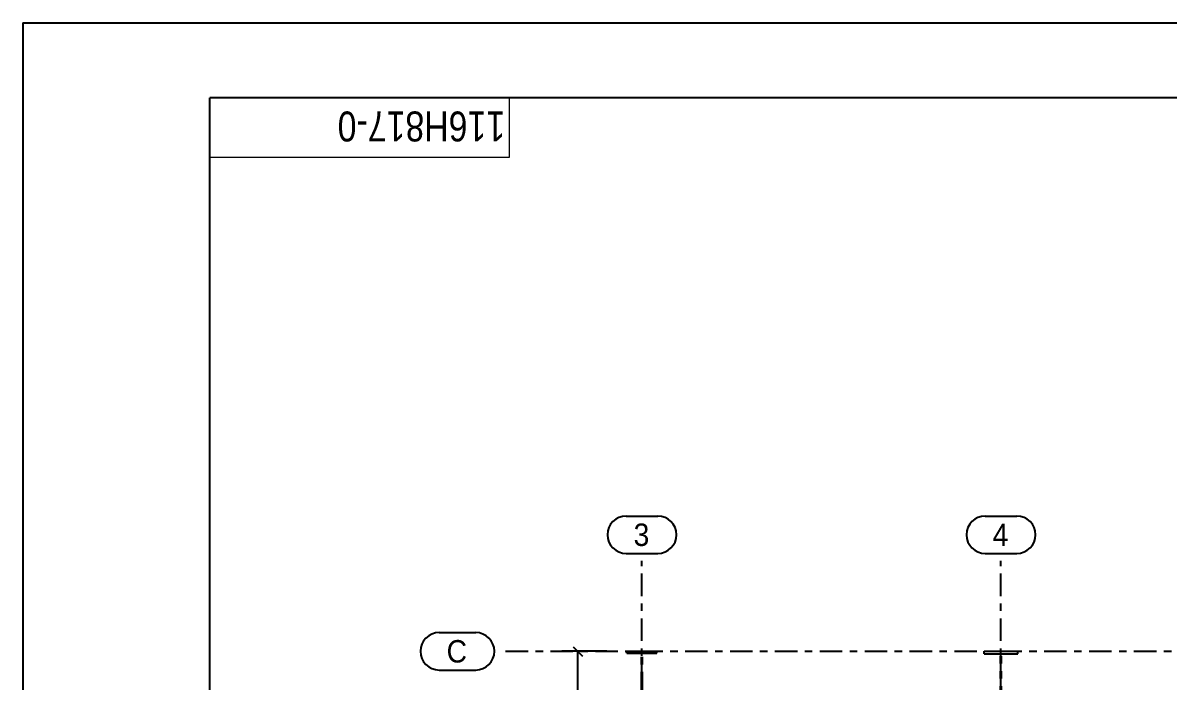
# Model space of a CAD drawing. Header units: millimetres. Extents: x 0 to 594, y 0 to 420.
# Drawn here: x 0 to 153.2, y 331.9 to 420 of the extents above; entities that cross this region are included whole.
import ezdxf

# ---------------------------------------------------------------- set-up
doc = ezdxf.new("R2010")
doc.units = ezdxf.units.MM
doc.header["$MEASUREMENT"] = 0
for name, pattern in [('XKITLINE00', [0]), ('XKITLINE03', [6, 3, -1, 1, -1]), ('XKITLINE05', [8, 3, -1, 1, -1, 1, -1])]:
    doc.linetypes.add(name, pattern=pattern)
for name, color, linetype in [('dimension', 7, 'Continuous'), ('grid', 7, 'Continuous'), ('part1', 7, 'Continuous')]:
    doc.layers.add(name, color=color, linetype=linetype)
doc.styles.add('STYLE_1', font='ARIAL.TTF', dxfattribs={"height": 0.2})
doc.styles.add('STYLE_2', font='ARIAL.TTF', dxfattribs={"height": 0.2})

# ---------------------------------------------------------------- blocks, each defined once
blk = doc.blocks.new('*D0')
at = {"color": 1, "linetype": 'XKITLINE00'}
for q in [(594, 420), (0, 0)]:
    blk.add_line((0, 420), q, dxfattribs=at)
at = {"color": 0, "linetype": 'XKITLINE00'}
for p in [(584, 410), (25, 10)]:
    blk.add_line(p, (25, 410), dxfattribs=at)
blk = doc.blocks.new('*D364')
at = {"layer": 'grid', "color": 4, "linetype": 'XKITLINE00'}
for p, q in [((82.07, 1477.65), (86.96, 1477.65)), ((82.07, 1472.65), (86.96, 1472.65))]:
    blk.add_line(p, q, dxfattribs=at)
at = {"layer": 'grid', "color": 4, "linetype": 'XKITLINE03'}
blk.add_line((90.96, 1475.15), (486.5, 1475.15), dxfattribs=at)
at = {"layer": 'grid', "color": 4, "linetype": 'XKITLINE00'}
for centre, start, end in [((82.07, 1475.15), 90, -90), ((86.96, 1475.15), -90, 90)]:
    blk.add_arc(centre, 2.5, start, end, dxfattribs=at)
at = {"layer": 'grid', "color": 4, "style": 'STYLE_1', "width": 0.9}
blk.add_text('C', height=3, dxfattribs=at).set_placement((83.07, 1473.65))
blk = doc.blocks.new('*D483')
at = {"layer": 'dimension', "color": 1, "linetype": 'XKITLINE00'}
for p, q in [((99.98, 1475.77), (101.23, 1474.52)), ((104.49, 1475.15), (98.46, 1475.15)), ((100.6, 1457.15), (100.6, 1475.15)), ((99.98, 1457.77), (101.23, 1456.52)), ((110.34, 1457.15), (98.46, 1457.15))]:
    blk.add_line(p, q, dxfattribs=at)
at = {"layer": 'dimension', "color": 1, "style": 'STYLE_1', "width": 0.9}
blk.add_text('1800', height=2.2, rotation=90.0002, dxfattribs=at).set_placement((99.56, 1462.88))
blk = doc.blocks.new('*D484')
at = {"layer": 'grid', "color": 4, "linetype": 'XKITLINE00'}
for p, q in [((107.07, 1493.23), (111.3, 1493.23)), ((107.07, 1488.23), (111.3, 1488.23))]:
    blk.add_line(p, q, dxfattribs=at)
at = {"layer": 'grid', "color": 4, "linetype": 'XKITLINE03'}
blk.add_line((109.18, 1410.54), (109.18, 1487.23), dxfattribs=at)
at = {"layer": 'grid', "color": 4, "linetype": 'XKITLINE00'}
for centre, start, end in [((107.07, 1490.73), 90, -90), ((111.3, 1490.73), -90, 90)]:
    blk.add_arc(centre, 2.5, start, end, dxfattribs=at)
at = {"layer": 'grid', "color": 4, "style": 'STYLE_1', "width": 0.9}
blk.add_text('3', height=3, dxfattribs=at).set_placement((108.07, 1489.23))
blk = doc.blocks.new('*D485')
at = {"layer": 'grid', "color": 4, "linetype": 'XKITLINE00'}
for p, q in [((155.07, 1493.23), (159.3, 1493.23)), ((155.07, 1488.23), (159.3, 1488.23))]:
    blk.add_line(p, q, dxfattribs=at)
at = {"layer": 'grid', "color": 4, "linetype": 'XKITLINE03'}
blk.add_line((157.18, 1410.54), (157.18, 1487.23), dxfattribs=at)
at = {"layer": 'grid', "color": 4, "linetype": 'XKITLINE00'}
for centre, start, end in [((155.07, 1490.73), 90, -90), ((159.3, 1490.73), -90, 90)]:
    blk.add_arc(centre, 2.5, start, end, dxfattribs=at)
at = {"layer": 'grid', "color": 4, "style": 'STYLE_1', "width": 0.9}
blk.add_text('4', height=3, dxfattribs=at).set_placement((156.07, 1489.23))
blk = doc.blocks.new('*D486')
at = {"layer": 'part1', "color": 6, "linetype": 'XKITLINE05'}
for p, q in [((107.18, 1475.15), (111.18, 1475.15)), ((107.18, 1474.9), (107.18, 1475.15)), ((107.18, 1474.9), (109.11, 1474.9)), ((109.11, 1461.4), (109.11, 1474.9)), ((109.25, 1474.9), (111.18, 1474.9)), ((109.25, 1461.4), (109.25, 1474.9)), ((111.18, 1474.9), (111.18, 1475.15)), ((107.18, 1461.15), (107.18, 1461.4)), ((107.18, 1461.4), (109.11, 1461.4)), ((107.18, 1461.15), (111.18, 1461.15)), ((109.25, 1461.4), (111.18, 1461.4)), ((111.18, 1461.15), (111.18, 1461.4))]:
    blk.add_line(p, q, dxfattribs=at)
blk = doc.blocks.new('*D502')
at = {"layer": 'part1', "color": 6, "linetype": 'XKITLINE05'}
for p, q in [((154.93, 1475.15), (159.43, 1475.15)), ((154.93, 1474.79), (154.93, 1475.15)), ((154.93, 1474.79), (157.1, 1474.79)), ((157.1, 1459.51), (157.1, 1474.79)), ((157.26, 1474.79), (159.43, 1474.79)), ((157.26, 1459.51), (157.26, 1474.79)), ((159.43, 1474.79), (159.43, 1475.15)), ((154.93, 1459.15), (154.93, 1459.51)), ((154.93, 1459.51), (157.1, 1459.51)), ((154.93, 1459.15), (159.43, 1459.15)), ((157.26, 1459.51), (159.43, 1459.51)), ((159.43, 1459.15), (159.43, 1459.51))]:
    blk.add_line(p, q, dxfattribs=at)

msp = doc.modelspace()

# ---------------------------------------------------------------- linework, layer by layer
at = {"color": 0, "linetype": 'XKITLINE00', "lineweight": 0}
for p, q in [((25, 409.99), (65, 409.99)), ((25, 401.99), (25, 409.99)), ((65, 409.99), (65, 401.99)), ((65, 401.99), (25, 401.99))]:
    msp.add_line(p, q, dxfattribs=at)

# ---------------------------------------------------------------- block references
msp.add_blockref('*D0', (0, 0))
at = {"layer": 'dimension'}
msp.add_blockref('*D483', (-26.43, -1139.15), dxfattribs=at)
at = {"layer": 'grid'}
for name in ['*D484', '*D485', '*D364']:
    msp.add_blockref(name, (-26.43, -1139.15), dxfattribs=at)
at = {"layer": 'part1'}
for name in ['*D486', '*D502']:
    msp.add_blockref(name, (-26.43, -1139.15), dxfattribs=at)

# ---------------------------------------------------------------- texts
at = {"color": 3, "lineweight": 0, "style": 'STYLE_2', "width": 0.81}
msp.add_text('116H817-0', height=4, rotation=-180, dxfattribs=at).set_placement((64.47, 408.16))

doc.saveas('drawing.dxf')
